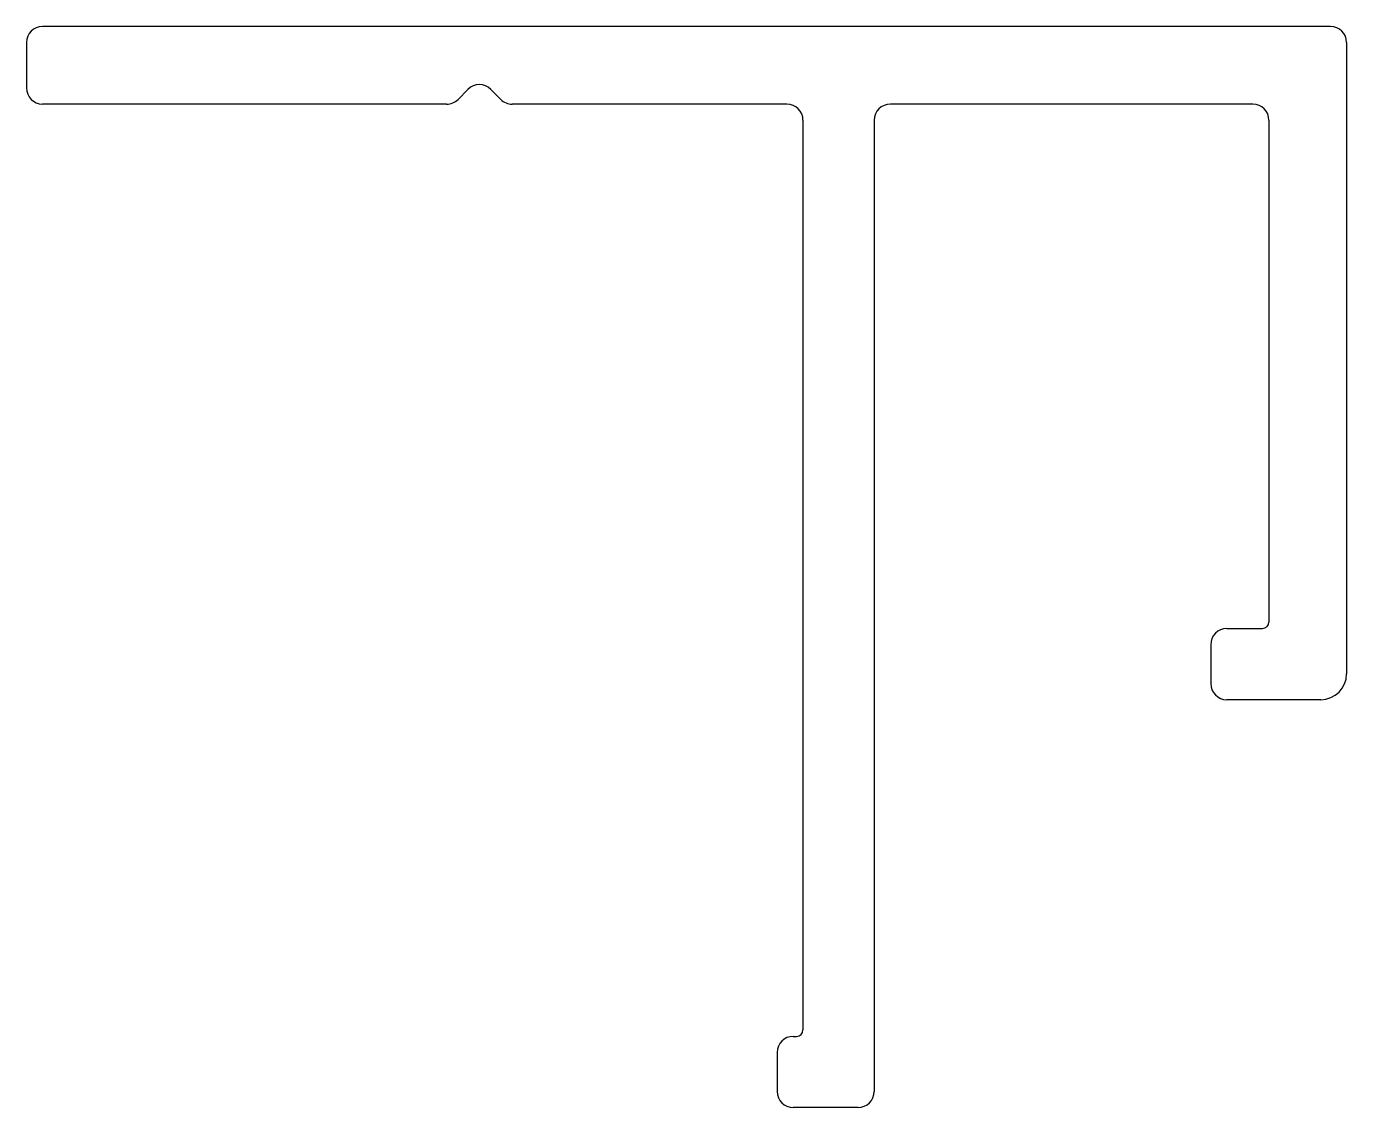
# Model space of a CAD drawing. Extents: x 2910.4 to 2930.8, y 1471.6 to 1488.3.
import ezdxf

# ---------------------------------------------------------------- set-up
doc = ezdxf.new("R2010")
doc.units = 0
doc.layers.get('0').update_dxf_attribs({"linetype": 'CONTINUOUS'})

msp = doc.modelspace()

# ---------------------------------------------------------------- linework, layer by layer
for p, q in [((2930.547, 1488.293), (2910.647, 1488.293)), ((2910.397, 1488.043), (2910.397, 1487.343)), ((2930.797, 1488.043), (2930.797, 1478.293)), ((2917.22, 1487.32), (2917.067, 1487.166)), ((2917.574, 1487.32), (2917.727, 1487.166)), ((2916.89, 1487.093), (2910.647, 1487.093)), ((2922.147, 1487.093), (2917.904, 1487.093)), ((2929.347, 1487.093), (2923.747, 1487.093)), ((2922.397, 1486.843), (2922.397, 1472.793)), ((2923.497, 1486.843), (2923.497, 1471.843)), ((2929.597, 1486.843), (2929.597, 1479.093)), ((2928.947, 1478.993), (2929.497, 1478.993)), ((2928.697, 1478.743), (2928.697, 1478.143)), ((2930.397, 1477.893), (2928.947, 1477.893)), ((2922.247, 1472.693), (2922.297, 1472.693)), ((2921.997, 1472.443), (2921.997, 1471.843)), ((2923.247, 1471.593), (2922.247, 1471.593))]:
    msp.add_line(p, q)
for centre, radius, start, end in [((2910.647, 1488.043), 0.25, 90, 180), ((2930.547, 1488.043), 0.25, 0, 90), ((2917.397, 1487.143), 0.25, 45, 135), ((2910.647, 1487.343), 0.25, 180, 270), ((2916.89, 1487.343), 0.25, 270, 315), ((2917.904, 1487.343), 0.25, 225, 270), ((2922.147, 1486.843), 0.25, 0, 90), ((2923.747, 1486.843), 0.25, 90, 180), ((2929.347, 1486.843), 0.25, 0, 90), ((2929.497, 1479.093), 0.1, 270, 0), ((2928.947, 1478.743), 0.25, 90, 180), ((2930.397, 1478.293), 0.4, 270, 0), ((2928.947, 1478.143), 0.25, 180, 270), ((2922.247, 1472.443), 0.25, 90, 180), ((2922.297, 1472.793), 0.1, 270, 0), ((2922.247, 1471.843), 0.25, 180, 270), ((2923.247, 1471.843), 0.25, 270, 0)]:
    msp.add_arc(centre, radius, start, end)

doc.saveas('drawing.dxf')
